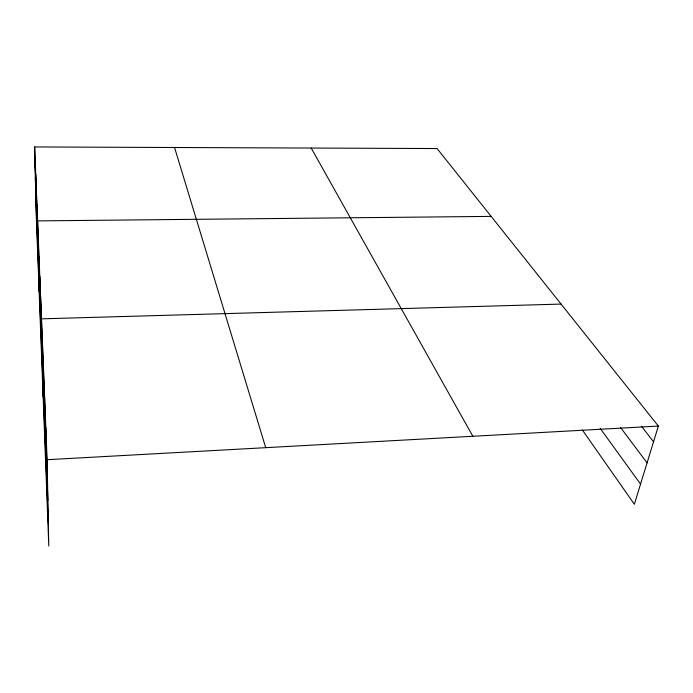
<?xml version="1.0" encoding="UTF-8"?>
<svg xmlns="http://www.w3.org/2000/svg" width="693" height="693" viewBox="0 0 693 693"><rect width="100%" height="100%" fill="white"/><g stroke="black" fill="none" stroke-linecap="round" stroke-linejoin="round"><path stroke-width="1.04" d="M34.65 146.942L47.098 459.702L48.787 546.058L36.105 211.573L34.65 146.942L437.075 148.553L658.35 426.065L634.364 504.27L582.406 430.041M47.098 459.702L658.35 426.065M561.087 304.08L41.493 318.841L43.131 396.872M491.164 216.389L37.595 220.894L39.146 291.727M641.657 426.455L653.534 441.762M620.599 427.538L647.063 462.863M600.155 428.283L640.549 484.112M311.192 148.051L472.851 436.278M174.558 147.505L265.714 447.669M34.936 159.788L47.436 477.105M35.326 177.157L47.895 500.45M35.724 194.768L48.354 523.891M36.937 204.496L37.249 218.347M36.322 188.964L36.625 202.547M35.733 174.238L36.036 187.569M35.178 160.248L35.473 173.328M44.603 397.072L44.941 413.747M43.494 369.126L43.824 385.438M42.455 343.113L42.784 359.078M40.61 296.786L40.939 312.093M39.787 276.083L40.107 291.077M39.016 256.592L39.328 271.292M38.28 238.227L38.591 252.633M45.799 427.183L46.145 444.213"/></g></svg>
